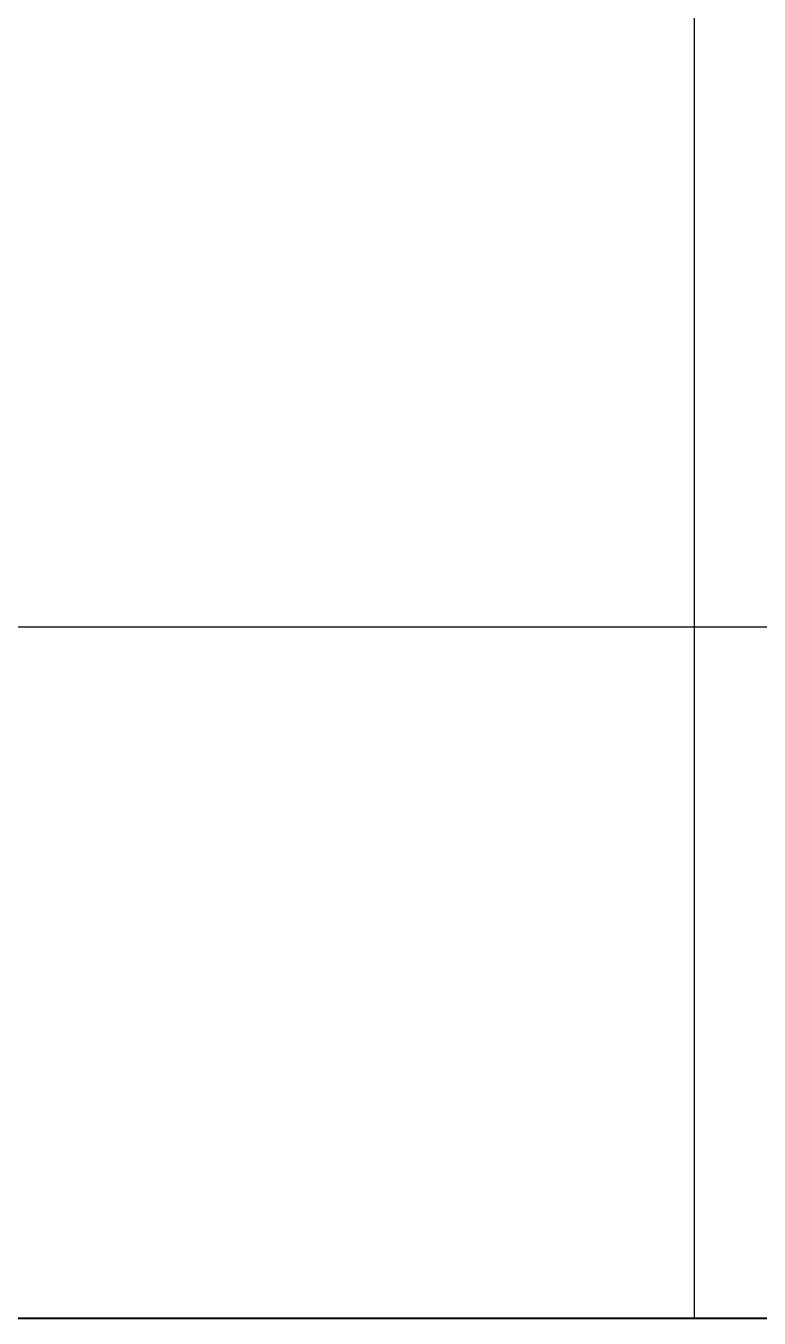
# Model space of a CAD drawing. Header units: millimetres. Extents: x 684983 to 685377, y 990360 to 990509.
# Drawn here: x 685123.788 to 685125.652, y 990360.285 to 990363.57 of the extents above; entities that cross this region are included whole.
import ezdxf

# ---------------------------------------------------------------- set-up
doc = ezdxf.new("R2010")
doc.units = ezdxf.units.MM
doc.layers.add('TITLE', color=6, linetype='Continuous')

msp = doc.modelspace()

# ---------------------------------------------------------------- linework, layer by layer
at = {"color": 251, "lineweight": 25}
msp.add_line((685125.4864, 990376.089), (685125.4864, 990360.2851), dxfattribs=at)
msp.add_line((685118.727, 990360.2851), (685221.1591, 990360.2851))
at = {"lineweight": 40}
msp.add_lwpolyline([(685118.727, 990360.2851), (685221.1591, 990360.2851), (685221.1591, 990509.1548), (685118.727, 990509.1548)], close=True, dxfattribs=at)
at = {"layer": 'TITLE', "color": 8}
for p, q in [((685150.9277, 990362.0411), (685118.727, 990362.0411)), ((685150.9277, 990360.2851), (685118.727, 990360.2851))]:
    msp.add_line(p, q, dxfattribs=at)

doc.saveas('drawing.dxf')
